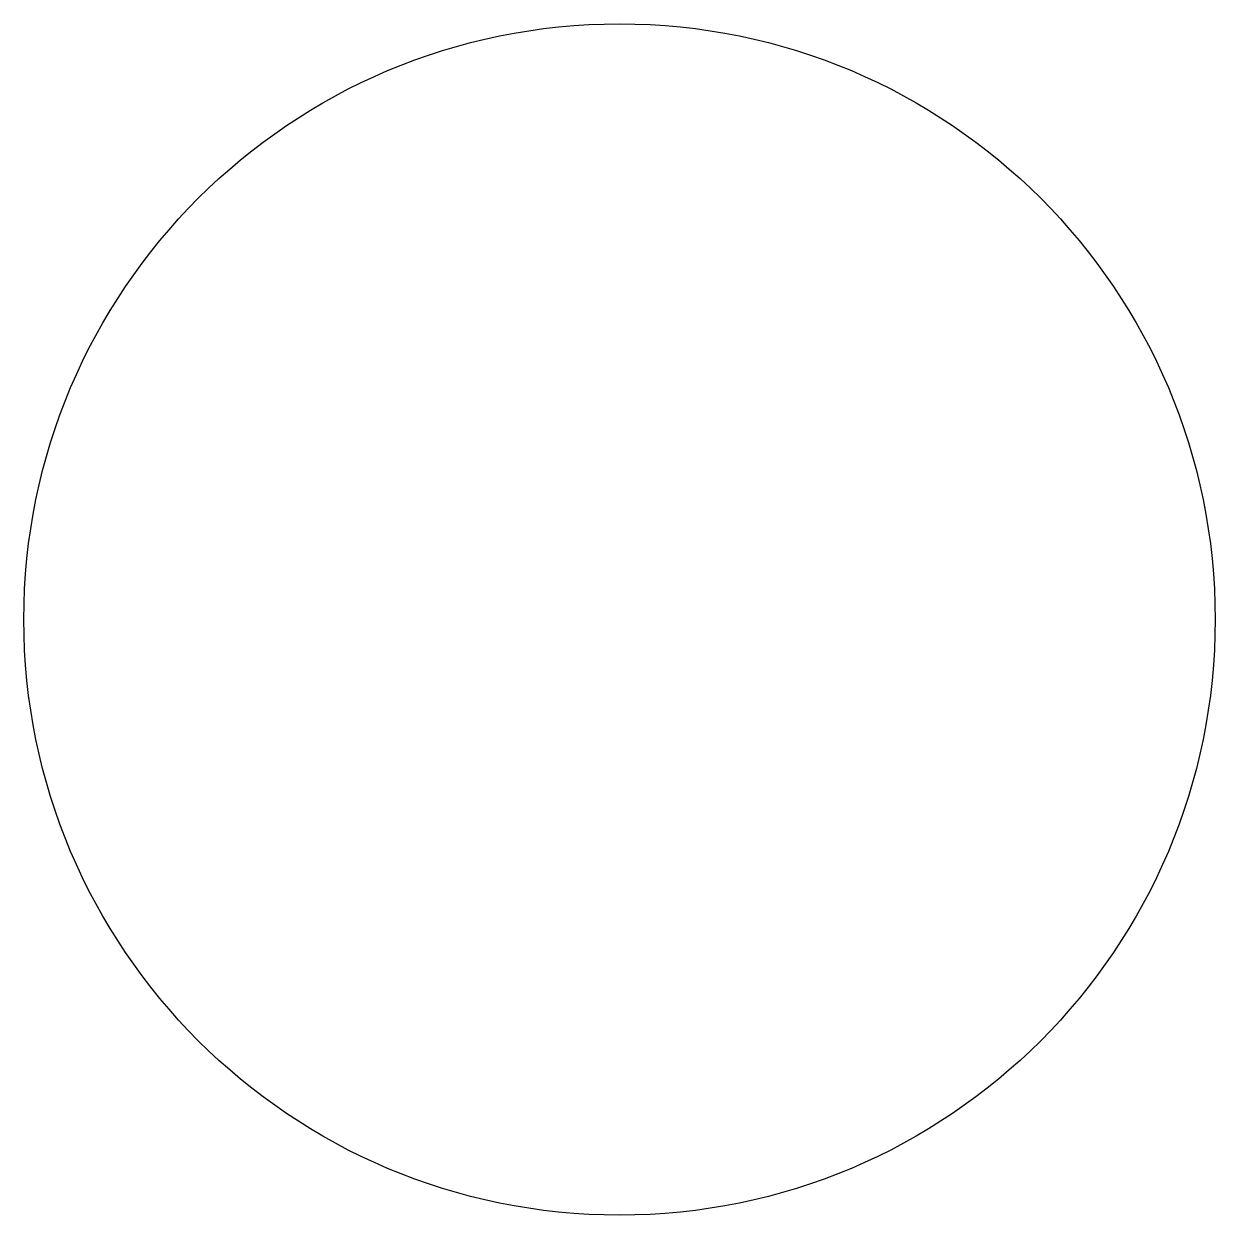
# Model space of a CAD drawing. Header units: inches. Extents: x 7 to 23, y -38 to -22.
import ezdxf

# ---------------------------------------------------------------- set-up
doc = ezdxf.new("R2010")
doc.units = ezdxf.units.IN
doc.header["$LTSCALE"] = 10
doc.header["$MEASUREMENT"] = 0
doc.layers.add('contur', color=164, linetype='Continuous', lineweight=30)

msp = doc.modelspace()

# ---------------------------------------------------------------- linework, layer by layer
at = {"layer": 'contur'}
msp.add_circle((15, -30, 50), 8, dxfattribs=at)

doc.saveas('drawing.dxf')
